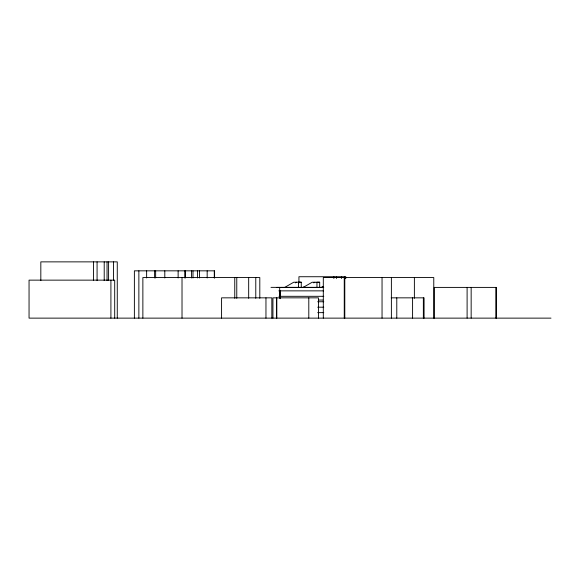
<?xml version="1.0" encoding="UTF-8"?>
<svg xmlns="http://www.w3.org/2000/svg" width="580" height="580" viewBox="0 0 580 580"><rect width="100%" height="100%" fill="white"/><g stroke="black" fill="none" stroke-linecap="round" stroke-linejoin="round"><path stroke-width="0.87" d="M303.717 287.107L303.151 287.426L312.185 282.243L319.681 282.221L319.681 287.426M322.132 287.086L321.574 287.404L323.263 286.433M284.729 287.404L293.763 282.221L301.259 282.199L301.259 287.404M295.351 282.873L296.481 282.221M313.773 282.895L314.904 282.243M270.99 287.361L323.778 287.361M276.964 287.404L280.038 287.404M280.749 287.404L322.973 287.404M278.806 290.863L323.625 290.863M278.98 296.308L323.778 296.308M391.188 297.844L424.074 297.844L424.074 318.13M318.478 300.048L322.973 300.048M317.702 301.752L323.778 301.752M317.702 307.197L323.778 307.197M317.702 312.642L323.778 312.642M551 318.13L29.051 318.13L29.051 280.14L114.702 280.14L114.702 318.13M319.681 282.243L316.963 282.221L316.963 287.426M301.259 282.221L298.548 282.199L298.548 287.404M496.357 318.13L496.357 287.404L434.253 287.404L434.253 318.13M495.885 287.404L495.885 318.13M471.156 287.404L471.156 318.13M467.103 287.404L467.103 318.13M433.775 318.13L433.775 277.559L323.306 277.559L323.306 318.13M423.357 297.844L423.357 318.13M414.381 277.559L414.381 298.294M412.583 297.844L412.583 318.13M396.785 297.844L396.785 318.13M391.384 277.559L391.384 318.13M382.046 277.559L382.046 318.13M345.76 278.516L345.76 276.732L298.932 276.732L298.932 282.931M344.832 276.732L344.832 278.509M344.796 277.559L344.796 318.13M344.252 277.559L344.252 318.13M341.533 276.732L341.533 278.516M336.501 276.732L336.501 278.509M333.87 276.732L333.87 278.509M318.442 318.13L318.442 297.844L272.933 297.844L272.933 318.13M308.799 297.844L308.799 318.13M280.379 290.863L280.379 298.642M280.205 290.863L280.205 298.642M280.031 290.863L280.031 298.642M279.857 290.863L279.857 296.308M279.683 287.361L279.683 290.863M276.79 297.844L276.79 318.13M276.595 297.844L276.595 318.13M271.839 318.13L271.839 297.844L221.575 297.844L221.575 318.13M265.959 297.844L265.959 318.13M259.804 298.294L259.804 277.559L142.868 277.559L142.868 318.13M255.78 277.559L255.78 298.294M248.675 277.559L248.675 298.294M236.77 277.559L236.77 298.294M234.755 277.559L234.755 298.294M214.585 277.98L214.585 270.838L134.379 270.838L134.379 318.13M214.288 270.838L214.288 277.98M207.169 270.838L207.169 277.98M199.448 270.838L199.448 277.98M197.562 270.838L197.562 277.98M192.995 270.838L192.995 277.98M191.574 270.838L191.574 277.98M185.491 270.838L185.491 277.98M184.752 270.838L184.752 277.98M182.018 277.559L182.018 318.13M178.132 270.838L178.132 277.98M164.807 270.838L164.807 277.98M155.65 270.838L155.65 277.98M154.606 270.838L154.606 277.98M146.631 270.838L146.631 277.98M138.867 270.838L138.867 318.13M117.269 318.13L117.269 261.87L40.825 261.87L40.825 280.626M113.557 261.87L113.557 280.626M110.91 280.14L110.91 318.13M108.59 261.87L108.59 280.626M107.039 261.87L107.039 280.626M104.212 261.87L104.212 280.626M97.078 261.87L97.078 280.626M93.54 261.87L93.54 280.626"/></g></svg>
